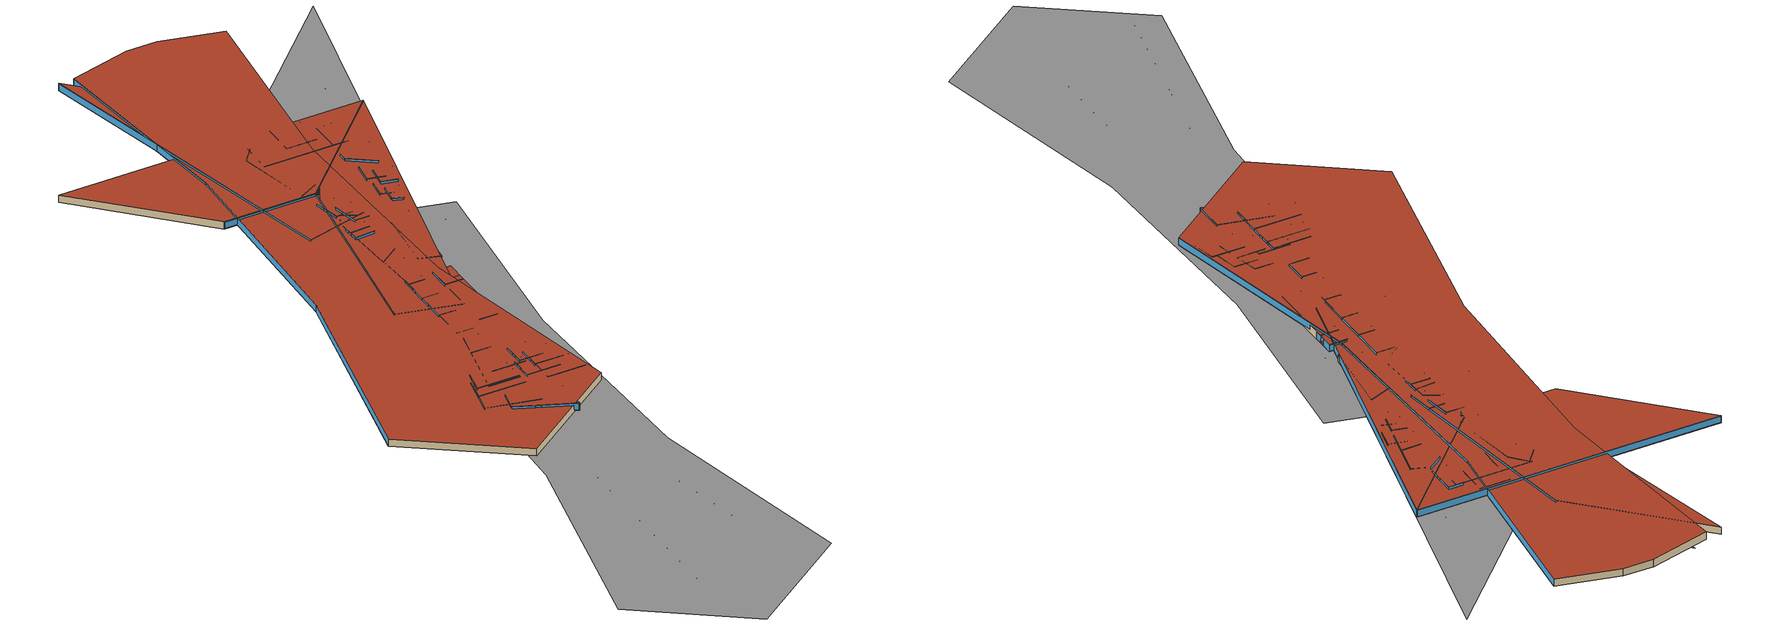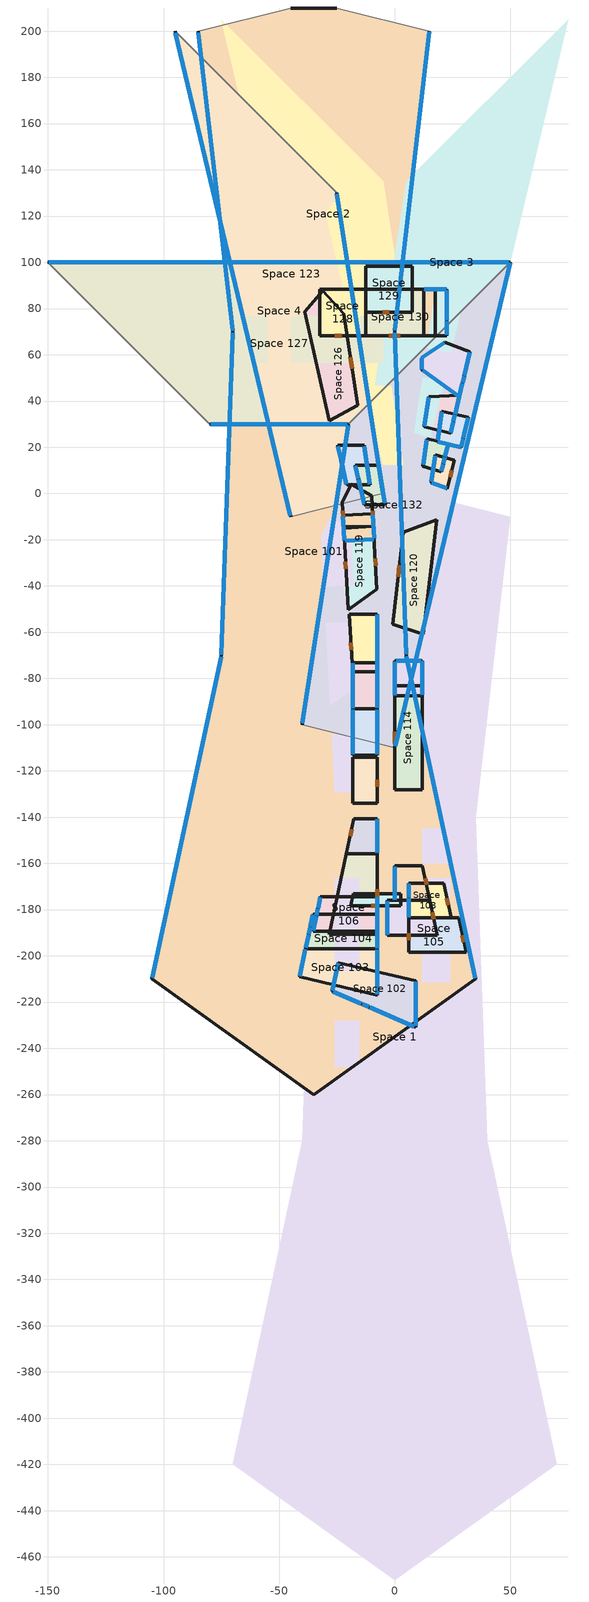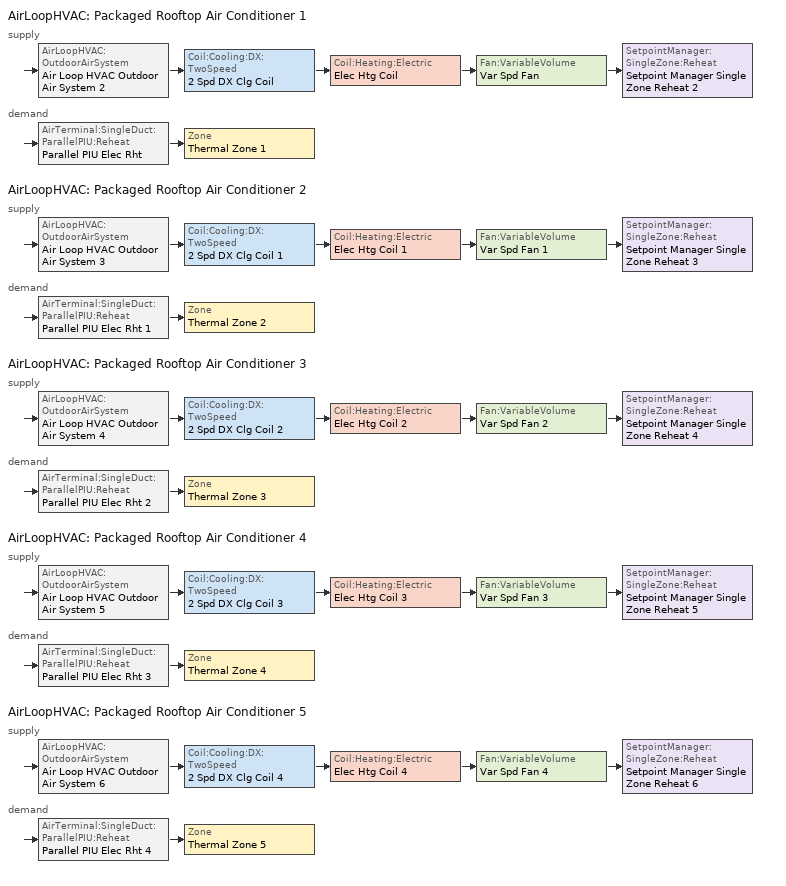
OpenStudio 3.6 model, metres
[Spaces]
Space 1
 floor ground: 10,0 50,-10 35,-140 40,-280 70,-420 0,-470 -70,-420 -40,-280 -35,-140 -50,-10 -10,0 z0; -18.38,-28.55 -17.78,-39.67 -30.67,-40.36 -31.27,-29.24 z0; -29.85,-55.62 -16.91,-55.9 -15.46,-82.86 -27.91,-91.75 z0; -27.91,-10.34 -19.09,-15.28 -18.38,-28.55 -31.27,-29.24 -31.87,-18.12 z0; 36.34,-22.6 30.6,-72.27 17.28,-67.91 21.86,-28.18 z0; -15.29,-104.41 -15.29,-129.32 -25.89,-129.32 -27.23,-104.41 z0; -15.29,-166.36 -15.29,-186.36 -25.89,-186.36 -25.89,-166.36 z0; -15.29,-186.36 -15.29,-206.36 -25.89,-206.36 -25.89,-186.36 z0; -15.29,-228.19 -15.29,-248.19 -25.89,-248.19 -25.89,-228.19 z0; 24.01,-166.41 24.01,-211.41 12.01,-211.41 12.01,-166.41 z0; 24.01,-144.88 24.01,-159.88 12.01,-159.88 12.01,-144.88 z0; -15.29,-346.48 -15.29,-351.48 -37.07,-351.48 -36,-346.48 z0; -15.29,-296.48 -15.29,-311.48 -28.5,-311.48 -25.29,-296.48 z0; -15.29,-311.48 -15.29,-346.48 -36,-346.48 -28.5,-311.48 z0; -48.78,-406.1 -15.29,-413.92 -15.29,-433.92 -51.39,-418.29 z0; -15.29,-363.92 -15.29,-378.92 -42.95,-378.92 -39.74,-363.92 z0; -15.29,-378.92 -15.29,-393.92 -46.17,-393.92 -42.95,-378.92 z0; -15.29,-393.92 -15.29,-413.92 -48.78,-406.1 -46.17,-393.92 z0; 33.65,-367.09 36.87,-382.09 12.01,-382.09 12.01,-367.09 z0; 24.01,-322.09 27.22,-337.09 12.01,-337.09 12.01,-322.09 z0; 30.44,-352.09 33.65,-367.09 12.01,-367.09 12.01,-352.09 z0; 27.22,-337.09 30.44,-352.09 12.01,-352.09 12.01,-337.09 z0
Space 2
 floor ground: -75,205 -5,135 15,5 -25,-5 z0; -21.98,130.81 -12.94,120.82 -6.85,81.28 -19.21,74.7 -29.75,121.66 z0; -1.51,46.53 1.12,29.45 -9.05,29.45 -12.89,46.53 z0; 1.12,29.45 3.75,12.38 -5.22,12.38 -9.05,29.45 z0
Space 3
 floor ground: 75,205 25,-5 -15,5 5,135 z0; 29.15,131.65 40.13,127.62 35.5,108.17 19.27,119.85 19.27,124.85 z0; 31.12,89.8 27.24,73.5 15.86,76.21 17.82,89.3 z0; 15.86,76.21 27.24,73.5 24.18,60.62 13.89,63.11 z0; 12.08,50.32 21.2,48.11 18.3,35.95 10.29,38.3 z0; 10.29,38.3 18.3,35.95 15.41,23.79 8.49,26.28 z0
Space 4
 floor ground: 50,100 -20,30 -80,30 -150,100 z0; -15,76.63 -15,56.63 -45,56.63 -45,76.63 z0; -5,76.63 -5,56.63 -15,56.63 -15,76.63 z0; -75,76.63 -75,56.63 -95,56.63 -95,76.63 z0; -55,76.63 -55,56.63 -75,56.63 -75,76.63 z0
Space 101
 floor ground: -25,210 15,200 0,70 5,-70 35,-210 -35,-260 -105,-210 -75,-70 -70,70 -85,200 -45,210 z0
 wall outside: -85,200 -70,70 -75,-70 -105,-210 -35,-260 35,-210 5,-70 0,70 15,200 / -25,210 -45,210 z0:5
 wall to Space 123 (Air Wall): -45,210 -85,200 z0:5
 wall to Space 132 (Air Wall): 15,200 -25,210 z0:5
 window: 34.95,-209.77 5.08,-70.38 / 4.99,-69.62 0.01,69.59 / 0.07,70.58 14.96,199.62 / -84.92,199.35 -70.04,70.34 / -70.01,69.59 -74.99,-69.66 / -75.12,-70.58 -104.9,-209.52 z0.3:4.7
 roof outside: -35,-260 35,-210 5,-70 0,70 15,200 -25,210 -45,210 -85,200 -70,70 -75,-70 -105,-210 z5
Space 102
 floor ground: -24.39,-203.05 9.1,-210.87 9.1,-230.87 -27,-215.24 z0
 wall outside: 9.1,-210.87 -24.39,-203.05 -27,-215.24 9.1,-230.87 9.1,-210.87 z0:5
 window: 9.1,-230.33 9.1,-211.25 z0.41:4.63; -26.52,-215.44 -14.5,-220.65 / -10.76,-222.26 8.53,-230.62 z0.3:4.7; -13.88,-220.92 -11.18,-222.08 z2.5:4.7; -24.42,-203.21 -26.98,-215.12 z0.19:4.72
 door: -13.93,-220.89 -11.18,-222.08 z0:2
 roof outside: 9.1,-230.87 9.1,-210.87 -24.39,-203.05 -27,-215.24 z5
Space 103
 floor ground: -7.64,-196.96 -7.64,-216.96 -41.13,-209.14 -38.52,-196.96 z0
 wall outside: -7.64,-216.96 -7.64,-196.96 -38.52,-196.96 -41.13,-209.14 -7.64,-216.96 z0:5
 window: -38.58,-197.24 -41.09,-208.94 z0.25:4.81; -7.64,-216.59 -7.64,-209.13 z0.3:4.62; -7.64,-208.84 -7.64,-205.89 z2.31:4.53; -7.64,-205.54 -7.64,-197.33 z0.28:4.46
 door: -7.64,-208.84 -7.64,-205.84 z0:2
 roof outside: -7.64,-216.96 -7.64,-196.96 -38.52,-196.96 -41.13,-209.14 z5
Space 104
 floor ground: -7.64,-181.96 -7.64,-196.96 -38.52,-196.96 -35.31,-181.96 z0
 wall outside: -38.52,-196.96 -7.64,-196.96 -7.64,-181.96 -35.31,-181.96 -38.52,-196.96 z0:5
 window: -7.64,-196.67 -7.64,-190.98 / -7.64,-187.37 -7.64,-182.24 / -35.36,-182.22 -36.47,-187.39 / -37.21,-190.85 -38.44,-196.59 z0.3:4.7; -7.64,-190.62 -7.64,-187.69 z2.17:4.7; -36.52,-187.62 -37.16,-190.58 z2.24:4.7
 door: -7.64,-190.66 -7.64,-187.66 / -36.53,-187.66 -37.16,-190.6 z0:2
 roof outside: -7.64,-196.96 -7.64,-181.96 -35.31,-181.96 -38.52,-196.96 z5
Space 105
 floor ground: 27.65,-183.54 30.86,-198.54 6,-198.54 6,-183.54 z0
 wall outside: 27.65,-183.54 6,-183.54 6,-198.54 30.86,-198.54 27.65,-183.54 z0:5
 door: 29.9,-194.05 29.27,-191.12 / 6,-190.16 6,-193.16 z0:2
 roof outside: 30.86,-198.54 27.65,-183.54 6,-183.54 6,-198.54 z5
Space 106
 floor ground: -7.64,-174.46 -7.64,-189.46 -35.31,-189.46 -32.09,-174.46 z0
 wall outside: -35.31,-189.46 -7.64,-189.46 -7.64,-174.46 -32.09,-174.46 -35.31,-189.46 z0:5
 window: -7.64,-189.12 -7.64,-184.02 / -7.64,-180.48 -7.64,-174.72 / -32.15,-174.71 -33.17,-179.46 / -33.88,-182.79 -35.26,-189.23 z0.3:4.7; -7.64,-183.75 -7.64,-180.73 z2.22:4.7; -33.21,-179.68 -33.85,-182.65 z2.15:4.7
 door: -7.64,-183.75 -7.64,-180.75 / -33.22,-179.7 -33.85,-182.63 z0:2
 roof outside: -7.64,-189.46 -7.64,-174.46 -32.09,-174.46 -35.31,-189.46 z5
Space 107
 floor ground: 15.22,-176.04 18.43,-191.04 -3.21,-191.04 -3.21,-176.04 z0
 wall outside: 18.43,-191.04 15.22,-176.04 -3.21,-176.04 -3.21,-191.04 18.43,-191.04 z0:5
 window: -3.21,-176.34 -3.21,-182.35 / -3.21,-185.86 -3.21,-190.8 z0.3:4.7; -3.21,-182.49 -3.21,-185.71 z2.15:4.7
 door: -3.21,-182.71 -3.21,-185.71 / 16.96,-184.19 16.34,-181.25 z0:2
 roof outside: 18.43,-191.04 15.22,-176.04 -3.21,-176.04 -3.21,-191.04 z5
Space 108
 floor ground: 21.22,-168.54 24.43,-183.54 6,-183.54 6,-168.54 z0
 wall outside: 21.22,-168.54 6,-168.54 6,-183.54 24.43,-183.54 21.22,-168.54 z0:5
 window: 6,-168.93 6,-174.68 / 6,-178.33 6,-183.22 z0.3:4.7; 6,-175.17 6,-178.14 z2.24:4.7
 door: 23.25,-178.03 22.62,-175.1 / 6,-175.1 6,-178.1 z0:2
 roof outside: 24.43,-183.54 21.22,-168.54 6,-168.54 6,-183.54 z5
Space 109
 floor ground: 2.71,-173.24 2.71,-178.24 -19.07,-178.24 -18,-173.24 z0
 wall outside: 2.71,-173.24 -18,-173.24 -19.07,-178.24 2.71,-178.24 2.71,-173.24 z0:5
 door: -10.25,-178.24 -7.25,-178.24 z0:2
 roof outside: 2.71,-178.24 2.71,-173.24 -18,-173.24 -19.07,-178.24 z5
Space 110
 floor ground: -7.64,-155.74 -7.64,-190.74 -28.36,-190.74 -20.86,-155.74 z0
 wall outside: -7.64,-190.74 -7.64,-155.74 -20.86,-155.74 -28.36,-190.74 -7.64,-190.74 z0:5
 door: -7.64,-176.15 -7.64,-171.15 z0:2
 roof outside: -7.64,-190.74 -7.64,-155.74 -20.86,-155.74 -28.36,-190.74 z5
Space 111
 floor ground: 12.01,-161.04 15.22,-176.04 0.01,-176.04 0.01,-161.04 z0
 wall outside: 15.22,-176.04 12.01,-161.04 0.01,-161.04 0.01,-176.04 15.22,-176.04 z0:5
 window: 0.01,-161.42 0.01,-167.08 / 0.01,-170.63 0.01,-175.71 z0.3:4.7; 0.01,-167.33 0.01,-170.41 z2.37:4.7
 door: 0.01,-167.4 0.01,-170.4 / 13.78,-169.32 13.15,-166.39 z0:2
 roof outside: 15.22,-176.04 12.01,-161.04 0.01,-161.04 0.01,-176.04 z5
Space 112
 floor ground: -7.64,-140.74 -7.64,-155.74 -20.86,-155.74 -17.64,-140.74 z0
 wall outside: -20.86,-155.74 -7.64,-155.74 -7.64,-140.74 -17.64,-140.74 -20.86,-155.74 z0:5
 window: -7.64,-155.42 -7.64,-140.92 z0.26:4.73
 door: -18.61,-145.24 -19.24,-148.17 z0:2
 roof outside: -7.64,-155.74 -7.64,-140.74 -17.64,-140.74 -20.86,-155.74 z5
Space 113
 floor ground: -7.64,-114.1 -7.64,-134.1 -18.25,-134.1 -18.25,-114.1 z0
 wall outside: -7.64,-134.1 -7.64,-114.1 -18.25,-114.1 -18.25,-134.1 -7.64,-134.1 z0:5
 door: -7.64,-126.82 -7.64,-123.82 z0:2
 roof outside: -7.64,-134.1 -7.64,-114.1 -18.25,-114.1 -18.25,-134.1 z5
Space 114
 floor ground: 12.01,-83.2 12.01,-128.2 0.01,-128.2 0.01,-83.2 z0
 wall outside: 12.01,-128.2 12.01,-83.2 0.01,-83.2 0.01,-128.2 12.01,-128.2 z0:5
 door: 0.01,-103.05 0.01,-108.05 z0:2
 roof outside: 12.01,-128.2 12.01,-83.2 0.01,-83.2 0.01,-128.2 z5
Space 115
 floor ground: -7.64,-93.18 -7.64,-113.18 -18.25,-113.18 -18.25,-93.18 z0
 wall outside: -7.64,-113.18 -7.64,-93.18 -18.25,-93.18 -18.25,-113.18 -7.64,-113.18 z0:5
 window: -7.64,-112.79 -7.64,-93.58 z0.43:4.51; -18.25,-93.52 -18.25,-100.41 / -18.25,-103.92 -18.25,-112.86 z0.3:4.7; -18.25,-100.73 -18.25,-103.72 z2.11:4.7
 door: -18.25,-100.74 -18.25,-103.74 z0:2
 roof outside: -7.64,-113.18 -7.64,-93.18 -18.25,-93.18 -18.25,-113.18 z5
Space 116
 floor ground: -7.64,-73.18 -7.64,-93.18 -18.25,-93.18 -18.25,-73.18 z0
 wall outside: -18.25,-93.18 -7.64,-93.18 -7.64,-73.18 -18.25,-73.18 -18.25,-93.18 z0:5
 window: -7.64,-92.76 -7.64,-73.45 z0.38:4.65; -18.25,-73.4 -18.25,-81.57 / -18.25,-85.16 -18.25,-92.88 z0.3:4.7; -18.25,-81.77 -18.25,-84.91 z2.19:4.7
 door: -18.25,-81.9 -18.25,-84.9 z0:2
 roof outside: -7.64,-93.18 -7.64,-73.18 -18.25,-73.18 -18.25,-93.18 z5
Space 117
 floor ground: 12.01,-72.44 12.01,-87.44 0.01,-87.44 0.01,-72.44 z0
 wall outside: 0.01,-87.44 12.01,-87.44 12.01,-72.44 0.01,-72.44 0.01,-87.44 z0:5
 window: 0.01,-72.82 0.01,-87.29 z0.19:4.72; 11.58,-72.44 0.58,-72.44 z0.21:4.31; 12.01,-87.07 12.01,-82.53 z0.26:4.8; 12.01,-82.39 12.01,-79.38 z2.24:4.82; 12.01,-79.21 12.01,-72.5 z0.1:4.8
 door: 12.01,-82.38 12.01,-79.38 z0:2
 roof outside: 12.01,-87.44 12.01,-72.44 0.01,-72.44 0.01,-87.44 z5
Space 118
 floor ground: -7.64,-52.21 -7.64,-77.11 -18.25,-77.11 -19.59,-52.21 z0
 wall outside: -7.64,-77.11 -7.64,-52.21 -19.59,-52.21 -18.25,-77.11 -7.64,-77.11 z0:5
 window: -7.64,-76.82 -7.64,-52.46 z0.24:4.8
 door: -18.92,-64.66 -18.76,-67.65 z0:2
 roof outside: -7.64,-77.11 -7.64,-52.21 -19.59,-52.21 -18.25,-77.11 z5
Space 119
 floor ground: -22.12,-14.19 -9.18,-14.47 -7.73,-41.43 -20.18,-50.32 z0
 wall outside: -20.18,-50.32 -7.73,-41.43 -9.18,-14.47 -22.12,-14.19 -20.18,-50.32 z0:5
 door: -8.27,-31.33 -8.43,-28.33 / -21.3,-29.47 -21.14,-32.47 z0:2
 roof outside: -20.18,-50.32 -7.73,-41.43 -9.18,-14.47 -22.12,-14.19 z5
Space 120
 floor ground: 18.17,-11.3 12.44,-60.97 -0.89,-56.61 3.7,-16.88 z0
 wall outside: 12.44,-60.97 18.17,-11.3 3.7,-16.88 -0.89,-56.61 12.44,-60.97 z0:5
 door: 2.05,-31.1 1.48,-36.07 z0:2
 roof outside: 12.44,-60.97 18.17,-11.3 3.7,-16.88 -0.89,-56.61 z5
Space 121
 floor ground: -9.49,-8.71 -8.89,-19.84 -21.78,-20.53 -22.38,-9.4 z0
 wall outside: -21.78,-20.53 -8.89,-19.84 -9.49,-8.71 -22.38,-9.4 -21.78,-20.53 z0:5
 window: -21.39,-20.51 -9.01,-19.84 z0.15:4.74; -22.36,-9.76 -22.21,-12.65 / -22.02,-16.15 -21.8,-20.13 z0.3:4.7; -22.19,-12.93 -22.03,-15.88 z2.22:4.7; -8.92,-19.33 -9.47,-9.11 z0.27:4.7
 door: -22.19,-12.89 -22.03,-15.89 z0:2
 roof outside: -21.78,-20.53 -8.89,-19.84 -9.49,-8.71 -22.38,-9.4 z5
Space 122
 floor ground: -18.72,3.94 -9.9,-1.01 -9.19,-14.27 -22.08,-14.97 -22.68,-3.84 z0
 wall outside: -22.08,-14.97 -9.19,-14.27 -9.9,-1.01 -18.72,3.94 -22.68,-3.84 -22.08,-14.97 z0:5
 door: -9.4,-10.41 -9.56,-7.42 / -22.49,-7.42 -22.33,-10.41 z0:2
 roof outside: -22.08,-14.97 -9.19,-14.27 -9.9,-1.01 -18.72,3.94 -22.68,-3.84 z5
Space 123
 floor ground: -95,200 -25,130 -5,0 -45,-10 z0
 wall outside: -95,200 -45,-10 / -5,0 -25,130 z0:5
 wall to Space 127 (Air Wall): -25,130 -95,200 z0:5
 window: -94.82,199.23 -45.09,-9.64 / -5.07,0.43 -24.96,129.72 z0.3:4.7
 roof outside: -45,-10 -5,0 -25,130 -95,200 z5
Space 124
 floor ground: -6.85,12.23 -4.23,-4.85 -13.19,-4.85 -17.03,12.23 z0
 wall outside: -6.85,12.23 -17.03,12.23 -13.19,-4.85 -4.23,-4.85 -6.85,12.23 z0:5
 window: -4.31,-4.31 -6.8,11.91 z0.28:4.76; -16.96,11.91 -15.71,6.37 / -14.97,3.06 -13.25,-4.58 z0.3:4.7; -15.65,6.09 -15.01,3.24 z2.14:4.7
 door: -15.66,6.12 -15,3.2 z0:2
 roof outside: -4.23,-4.85 -6.85,12.23 -17.03,12.23 -13.19,-4.85 z5
Space 125
 floor ground: -13.25,20.76 -10.63,3.69 -20.8,3.69 -24.64,20.76 z0
 wall outside: -10.63,3.69 -13.25,20.76 -24.64,20.76 -20.8,3.69 -10.63,3.69 z0:5
 window: -10.68,4.06 -13.2,20.42 z0.3:4.69; -24.57,20.46 -23.22,14.47 / -22.46,11.06 -20.87,3.98 z0.3:4.7; -23.16,14.21 -22.52,11.33 z2.22:4.7
 door: -23.17,14.23 -22.51,11.3 z0:2
 roof outside: -10.63,3.69 -13.25,20.76 -24.64,20.76 -20.8,3.69 z5
Space 126
 floor ground: -31.05,87.67 -22.01,77.68 -15.93,38.14 -28.28,31.56 -38.83,78.52 z0
 wall outside: -28.28,31.56 -15.93,38.14 -22.01,77.68 -31.05,87.67 -38.83,78.52 -28.28,31.56 z0:5
 door: -18.37,53.99 -19.13,58.94 z0:2
 roof outside: -28.28,31.56 -15.93,38.14 -22.01,77.68 -31.05,87.67 -38.83,78.52 z5
Space 127
 floor ground: 50,100 -20,30 -80,30 -150,100 z0
 wall outside: -80,30 -20,30 / 50,100 -150,100 z0:5
 wall to Space 132 (Air Wall): -20,30 50,100 z0:5
 window: 49.36,100 -149.65,100 / -79.5,30 -20.46,30 z0.3:4.7
 roof outside: -20,30 50,100 -150,100 -80,30 z5
Space 128
 floor ground: -12.5,88.32 -12.5,68.32 -32.5,68.32 -32.5,88.32 z0
 wall outside: -12.5,68.32 -12.5,88.32 -32.5,88.32 -32.5,68.32 -12.5,68.32 z0:5
 door: -25.92,68.32 -22.92,68.32 z0:2
 roof outside: -12.5,68.32 -12.5,88.32 -32.5,88.32 -32.5,68.32 z5
Space 129
 floor ground: 7.5,98.32 7.5,78.32 -12.5,78.32 -12.5,98.32 z0
 wall outside: -12.5,98.32 -12.5,78.32 7.5,78.32 7.5,98.32 -12.5,98.32 z0:5
 door: -5.25,78.32 -2.25,78.32 z0:2
 roof outside: 7.5,78.32 7.5,98.32 -12.5,98.32 -12.5,78.32 z5
Space 130
 floor ground: 17.5,88.32 17.5,68.32 -12.5,68.32 -12.5,88.32 z0
 wall outside: 17.5,68.32 17.5,88.32 -12.5,88.32 -12.5,68.32 17.5,68.32 z0:5
 door: -2.67,68.32 2.33,68.32 z0:2
 roof outside: 17.5,68.32 17.5,88.32 -12.5,88.32 -12.5,68.32 z5
Space 131
 floor ground: 22.5,88.32 22.5,68.32 12.5,68.32 12.5,88.32 z0
 wall outside: 22.5,68.32 22.5,88.32 12.5,88.32 12.5,68.32 22.5,68.32 z0:5
 window: 22.5,68.67 22.5,74.55 / 22.5,78.21 22.5,87.82 z0.3:4.7; 22.5,74.91 22.5,77.89 z2.26:4.7; 22.35,88.32 12.76,88.32 z0.25:4.78
 door: 22.5,74.96 22.5,77.96 z0:2
 roof outside: 22.5,68.32 22.5,88.32 12.5,88.32 12.5,68.32 z5
Space 132
 floor ground: 50,100 0,-110 -40,-100 -20,30 z0
 wall outside: 0,-110 50,100 / -20,30 -40,-100 z0:5
 window: 0.17,-109.3 49.94,99.76 / -20.08,29.47 -39.92,-99.47 z0.3:4.7
 roof outside: 0,-110 50,100 -20,30 -40,-100 z5
Space 133
 floor ground: 17.64,16.65 25.66,14.3 22.76,2.14 15.85,4.63 z0
 wall outside: 25.66,14.3 17.64,16.65 15.85,4.63 22.76,2.14 25.66,14.3 z0:5
 window: 17.59,16.28 15.9,4.96 z0.13:4.69; 16.03,4.56 22.56,2.21 z0.14:4.73
 door: 23.94,7.08 24.64,10 z0:2
 roof outside: 22.76,2.14 25.66,14.3 17.64,16.65 15.85,4.63 z5
Space 134
 floor ground: 13.98,23.77 23.1,21.55 20.2,9.39 12.19,11.74 z0
 wall outside: 20.2,9.39 23.1,21.55 13.98,23.77 12.19,11.74 20.2,9.39 z0:5
 window: 13.89,23.15 12.28,12.38 z0.43:4.68; 20.24,9.55 20.97,12.62 / 21.76,15.92 23.06,21.39 z0.3:4.7; 21,12.76 21.71,15.73 z2.09:4.7
 door: 21.02,12.81 21.71,15.73 z0:2
 roof outside: 20.2,9.39 23.1,21.55 13.98,23.77 12.19,11.74 z5
Space 135
 floor ground: 20.43,35.6 31.81,32.89 28.75,20.01 18.47,22.51 z0
 wall outside: 31.81,32.89 20.43,35.6 18.47,22.51 28.75,20.01 31.81,32.89 z0:5
 window: 20.39,35.32 18.53,22.95 z0.29:4.73; 18.64,22.47 28.6,20.05 z0.2:4.79; 28.78,20.17 29.64,23.75 / 30.41,27 31.76,32.68 z0.29:4.7; 29.67,23.88 30.38,26.87 z2.16:4.7
 door: 29.69,23.95 30.38,26.87 z0:2
 roof outside: 28.75,20.01 31.81,32.89 20.43,35.6 18.47,22.51 z5
Space 136
 floor ground: 28.06,42.4 24.18,26.1 12.79,28.81 14.76,41.9 z0
 wall outside: 24.18,26.1 28.06,42.4 14.76,41.9 12.79,28.81 24.18,26.1 z0:5
 window: 14.72,41.64 12.84,29.09 z0.16:4.77; 24.23,26.32 25.34,30.96 / 26.15,34.36 27.97,42.01 z0.28:4.68; 25.4,31.2 26.08,34.06 z2.28:4.68
 door: 25.39,31.17 26.08,34.08 z0:2
 roof outside: 24.18,26.1 28.06,42.4 14.76,41.9 12.79,28.81 z5
Space 137
 floor ground: 21.59,65.34 32.56,61.31 27.93,41.86 11.7,53.54 11.7,58.54 z0
 wall outside: 27.93,41.86 32.56,61.31 21.59,65.34 11.7,58.54 11.7,53.54 27.93,41.86 z0:5
 window: 12.08,53.27 27.71,42.02 z0.4:4.78; 28,42.16 29.31,47.64 z0.24:4.61; 29.35,47.83 30.05,50.74 z2.13:4.58; 30.11,50.98 32.52,61.14 z0.22:4.58; 11.7,58.47 11.7,53.74 z0.42:4.75; 21.49,65.27 11.81,58.62 z0.43:4.88
 door: 29.36,47.84 30.05,50.75 z0:2
 roof outside: 27.93,41.86 32.56,61.31 21.59,65.34 11.7,58.54 11.7,53.54 z5
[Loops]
AirLoopHVAC 'Packaged Rooftop Air Conditioner 1'
 supply: AirLoopHVAC:OutdoorAirSystem 'Air Loop HVAC Outdoor Air System 2' > Coil:Cooling:DX:TwoSpeed '2 Spd DX Clg Coil' > Coil:Heating:Electric 'Elec Htg Coil' > Fan:VariableVolume 'Var Spd Fan' > SetpointManager:SingleZone:Reheat 'Setpoint Manager Single Zone Reheat 2'
 demand: AirTerminal:SingleDuct:ParallelPIU:Reheat 'Parallel PIU Elec Rht' > Zone 'Thermal Zone 1'
AirLoopHVAC 'Packaged Rooftop Air Conditioner 2'
 supply: AirLoopHVAC:OutdoorAirSystem 'Air Loop HVAC Outdoor Air System 3' > Coil:Cooling:DX:TwoSpeed '2 Spd DX Clg Coil 1' > Coil:Heating:Electric 'Elec Htg Coil 1' > Fan:VariableVolume 'Var Spd Fan 1' > SetpointManager:SingleZone:Reheat 'Setpoint Manager Single Zone Reheat 3'
 demand: AirTerminal:SingleDuct:ParallelPIU:Reheat 'Parallel PIU Elec Rht 1' > Zone 'Thermal Zone 2'
AirLoopHVAC 'Packaged Rooftop Air Conditioner 3'
 supply: AirLoopHVAC:OutdoorAirSystem 'Air Loop HVAC Outdoor Air System 4' > Coil:Cooling:DX:TwoSpeed '2 Spd DX Clg Coil 2' > Coil:Heating:Electric 'Elec Htg Coil 2' > Fan:VariableVolume 'Var Spd Fan 2' > SetpointManager:SingleZone:Reheat 'Setpoint Manager Single Zone Reheat 4'
 demand: AirTerminal:SingleDuct:ParallelPIU:Reheat 'Parallel PIU Elec Rht 2' > Zone 'Thermal Zone 3'
AirLoopHVAC 'Packaged Rooftop Air Conditioner 4'
 supply: AirLoopHVAC:OutdoorAirSystem 'Air Loop HVAC Outdoor Air System 5' > Coil:Cooling:DX:TwoSpeed '2 Spd DX Clg Coil 3' > Coil:Heating:Electric 'Elec Htg Coil 3' > Fan:VariableVolume 'Var Spd Fan 3' > SetpointManager:SingleZone:Reheat 'Setpoint Manager Single Zone Reheat 5'
 demand: AirTerminal:SingleDuct:ParallelPIU:Reheat 'Parallel PIU Elec Rht 3' > Zone 'Thermal Zone 4'
AirLoopHVAC 'Packaged Rooftop Air Conditioner 5'
 supply: AirLoopHVAC:OutdoorAirSystem 'Air Loop HVAC Outdoor Air System 6' > Coil:Cooling:DX:TwoSpeed '2 Spd DX Clg Coil 4' > Coil:Heating:Electric 'Elec Htg Coil 4' > Fan:VariableVolume 'Var Spd Fan 4' > SetpointManager:SingleZone:Reheat 'Setpoint Manager Single Zone Reheat 6'
 demand: AirTerminal:SingleDuct:ParallelPIU:Reheat 'Parallel PIU Elec Rht 4' > Zone 'Thermal Zone 5'
[Building]
Building 1: Space Type=189.1-2009 - Office - OpenOffice - CZ4-8; Default Construction Set=189.1-2009 - CZ5 - Office
[Site]
PITTSBURGH: Latitude {deg}=40.5; Longitude {deg}=-80.22; Time Zone {hr}=-5; Elevation {m}=373
[ClimateZones]
Climate Zone Institution Name 1=ASHRAE; Climate Zone Document Name 1=ANSI/ASHRAE Standard 169; Climate Zone Document Year 1=2006; Climate Zone Institution Name 2=CEC; Climate Zone Document Name 2=California Climate Zone Descriptions; Climate Zone Document Year 2=1995; Climate Zone Value 2=3
[SizingPeriod:DesignDay] Barometric Pressure {Pa}=96924; Rain Indicator=No; Snow Indicator=No; Day of Month=21; Daylight Saving Time Indicator=No; Dry-Bulb Temperature Range Modifier Type=DefaultMultipliers
Name | Maximum Dry-Bulb Temperature {C} | Daily Dry-Bulb Temperature Range {deltaC} | Wind Speed {m/s} | Wind Direction {deg} | Sky Clearness | Month | Day Type | Humidity Condition Type | Wetbulb or DewPoint at Maximum Dry-Bulb {C} | Solar Model Indicator | ASHRAE Clear Sky Optical Depth for Beam Irradiance | ASHRAE Clear Sky Optical Depth for Diffuse Irradiance | Enthalpy at Maximum Dry-Bulb {J/kg}
PITTSBURGH Ann Htg 99.6% Condns DB | -15.7 | 0 | 3.6 | 240 | 0 | 1 | WinterDesignDay | Wetbulb | -15.7 | ASHRAEClearSky
PITTSBURGH Ann Hum_n 99.6% Condns DP=>MCDB | -14.2 | 0 | 3.6 | 240 | 0 | 1 | WinterDesignDay | Dewpoint | -20.6 | ASHRAEClearSky
PITTSBURGH Ann Htg Wind 99.6% Condns WS=>MCDB | -5.5 | 0 | 12.2 | 240 | 0 | 1 | WinterDesignDay | Wetbulb | -5.5 | ASHRAEClearSky
PITTSBURGH Ann Clg .4% Condns DB=>MWB | 31.9 | 10.3 | 4.5 | 220 |  | 7 | SummerDesignDay | Wetbulb | 22.5 | ASHRAETau | 0.479 | 1.937
PITTSBURGH Ann Clg .4% Condns WB=>MDB | 29.3 | 10.3 | 4.5 | 220 |  | 7 | SummerDesignDay | Wetbulb | 24 | ASHRAETau | 0.479 | 1.937
PITTSBURGH Ann Clg .4% Condns DP=>MDB | 26.6 | 10.3 | 4.5 | 220 |  | 7 | SummerDesignDay | Dewpoint | 22.3 | ASHRAETau | 0.479 | 1.937
PITTSBURGH Ann Clg .4% Condns Enth=>MDB | 29.5 | 10.3 | 4.5 | 220 |  | 7 | SummerDesignDay | Enthalpy | 23 | ASHRAETau | 0.479 | 1.937 | 73600
[DefaultConstructionSet]
189.1-2009 - CZ5 - Office: Default Exterior Surface Constructions=Default Surface Constructions 13; Default Interior Surface Constructions=Default Surface Constructions 14; Default Ground Contact Surface Constructions=Default Surface Constructions 15; Default Exterior SubSurface Constructions=Default Sub Surface Constructions 9; Default Interior SubSurface Constructions=Default Sub Surface Constructions 10; Interior Partition Construction=Interior Partition
[DefaultSurfaceConstructions]
Name | Floor Construction | Wall Construction | Roof Ceiling Construction
Default Surface Constructions 13 | ExtSlabCarpet 4in ClimateZone 1-8 | ASHRAE 189.1-2009 ExtWall Mass ClimateZone 5 | ASHRAE 189.1-2009 ExtRoof IEAD ClimateZone 2-5
Default Surface Constructions 14 | Interior Floor | Interior Wall | Interior Ceiling
Default Surface Constructions 15 | ExtSlabCarpet 4in ClimateZone 1-8 | ExtSlabCarpet 4in ClimateZone 1-8 | ExtSlabCarpet 4in ClimateZone 1-8
[Construction]
ExtSlabCarpet 4in ClimateZone 1-8: MAT-CC05 4 HW CONCRETE, CP02 CARPET PAD
Interior Floor: F16 Acoustic tile, F05 Ceiling air space resistance, M11 100mm lightweight concrete
Interior Wall: G01a 19mm gypsum board, F04 Wall air space resistance, G01a 19mm gypsum board
Interior Ceiling: M11 100mm lightweight concrete, F05 Ceiling air space resistance, F16 Acoustic tile
Exterior Door: F08 Metal surface, I01 25mm insulation board
Interior Window: Clear 3mm
Interior Door; Interior Partition: G05 25mm wood
ASHRAE 189.1-2009 ExtRoof IEAD ClimateZone 2-5: Roof Membrane, Roof Insulation [21], Metal Decking
ASHRAE 189.1-2009 ExtWindow ClimateZone 4-5: Theoretical Glass [207]
ASHRAE 189.1-2009 ExtWall Mass ClimateZone 5: 1IN Stucco, 8IN Concrete HW, Wall Insulation [40], 1/2IN Gypsum
[Material] Thermal Absorptance=0.9
Name | Roughness | Thickness {m} | Conductivity {W/m-K} | Density {kg/m3} | Specific Heat {J/kg-K} | Solar Absorptance | Visible Absorptance
MAT-CC05 4 HW CONCRETE | Rough | 0.1016 | 1.311 | 2240 | 836.8 | 0.85 | 0.85
1IN Stucco | Smooth | 0.0253 | 0.6918 | 1858 | 837 | 0.92 | 0.92
8IN Concrete HW | MediumRough | 0.2033 | 1.7296 | 2243 | 837 | 0.65 | 0.65
1/2IN Gypsum | Smooth | 0.0127 | 0.16 | 784.9 | 830 | 0.4 | 0.4
Roof Membrane | VeryRough | 0.0095 | 0.16 | 1121.29 | 1460 | 0.7 | 0.7
Metal Decking | MediumSmooth | 0.0015 | 45.006 | 7680 | 418.4 | 0.6 | 0.6
F16 Acoustic tile | MediumSmooth | 0.0191 | 0.06 | 368 | 590 | 0.3 | 0.3
M11 100mm lightweight concrete | MediumRough | 0.1016 | 0.53 | 1280 | 840 | 0.5 | 0.5
G01a 19mm gypsum board | MediumSmooth | 0.019 | 0.16 | 800 | 1090 | 0.4 | 0.4
F08 Metal surface | Smooth | 0.0008 | 45.28 | 7824 | 500 | 0.7 | 0.7
I01 25mm insulation board | MediumRough | 0.0254 | 0.03 | 43 | 1210 | 0.6 | 0.6
G05 25mm wood | MediumSmooth | 0.0254 | 0.15 | 608 | 1630 | 0.5 | 0.5
Roof Insulation [21] | MediumRough | 0.2105 | 0.049 | 265 | 836.8 | 0.7 | 0.7
Wall Insulation [40] | MediumRough | 0.0794 | 0.0432 | 91 | 837 | 0.5 | 0.5
[Material:NoMass]
CP02 CARPET PAD: Roughness=Smooth; Thermal Resistance {m2-K/W}=0.1; Thermal Absorptance=0.9; Solar Absorptance=0.8; Visible Absorptance=0.8
[Material:AirGap]
Name | Thermal Resistance {m2-K/W}
F05 Ceiling air space resistance | 0.18
F04 Wall air space resistance | 0.15
[DefaultSubSurfaceConstructions]
Name | Fixed Window Construction | Operable Window Construction | Door Construction | Tubular Daylight Dome Construction | Tubular Daylight Diffuser Construction
Default Sub Surface Constructions 9 | ASHRAE 189.1-2009 ExtWindow ClimateZone 4-5 | ASHRAE 189.1-2009 ExtWindow ClimateZone 4-5 | Exterior Door | Interior Window | Interior Window
Default Sub Surface Constructions 10 | Interior Window | Interior Window | Interior Door
[WindowMaterial:Glazing] Optical Data Type=SpectralAverage; Thickness {m}=0.003; Back Side Solar Reflectance at Normal Incidence=0; Back Side Visible Reflectance at Normal Incidence=0; Infrared Transmittance at Normal Incidence=0; Dirt Correction Factor for Solar and Visible Transmittance=1; Solar Diffusing=No
Name | Solar Transmittance at Normal Incidence | Front Side Solar Reflectance at Normal Incidence | Visible Transmittance at Normal Incidence | Front Side Visible Reflectance at Normal Incidence | Front Side Infrared Hemispherical Emissivity | Back Side Infrared Hemispherical Emissivity | Conductivity {W/m-K}
Clear 3mm | 0.837 | 0.075 | 0.898 | 0.081 | 0.84 | 0.84 | 0.9
Theoretical Glass [207] | 0.3311 | 0.6189 | 0.44 | 0.51 | 0.9 | 0.9 | 0.0133
[Construction:AirBoundary]
Air Wall: 0
[WindowMaterial:Blind]
Window Material Blind 1: Slat Width {m}=0.025; Slat Separation {m}=0.01875; Front Side Slat Beam Solar Reflectance=0.5; Back Side Slat Beam Solar Reflectance=0.5; Front Side Slat Diffuse Solar Reflectance=0.5; Back Side Slat Diffuse Solar Reflectance=0.5; Slat Beam Visible Transmittance=0
[SpaceType]
189.1-2009 - Office - OpenOffice - CZ4-8: Default Schedule Set=189.1-2009 - Office - OpenOffice - CZ4-8 Schedule Set; Design Specification Outdoor Air Object=189.1-2009 - Office - OpenOffice - CZ4-8 Ventilation; Standards Building Type=Office; Standards Space Type=OpenOffice
[DefaultScheduleSet]
189.1-2009 - Office - OpenOffice - CZ4-8 Schedule Set: Number of People Schedule=Office Work Occ; People Activity Level Schedule=Office Activity; Lighting Schedule=Office Bldg Light; Electric Equipment Schedule=Office Bldg Equip; Infiltration Schedule=Office Infil Quarter On
[Lights:Definition]
189.1-2009 - Office - OpenOffice - CZ4-8 Lights Definition: Design Level Calculation Method=Watts/Area; Watts per Space Floor Area {W/m2}=10.6563
[Lights]
189.1-2009 - Office - OpenOffice - CZ4-8 Lights: Lights Definition=189.1-2009 - Office - OpenOffice - CZ4-8 Lights Definition; Space or SpaceType=189.1-2009 - Office - OpenOffice - CZ4-8
[DesignSpecification:OutdoorAir]
189.1-2009 - Office - OpenOffice - CZ4-8 Ventilation: Outdoor Air Method=Sum; Outdoor Air Flow per Person {m3/s-person}=0.00943895
[People:Definition]
189.1-2009 - Office - OpenOffice - CZ4-8 People Definition: Number of People Calculation Method=People/Area; People per Space Floor Area {person/m2}=0.0565105; Fraction Radiant=0.3
[People]
189.1-2009 - Office - OpenOffice - CZ4-8 People: People Definition=189.1-2009 - Office - OpenOffice - CZ4-8 People Definition; Space or SpaceType=189.1-2009 - Office - OpenOffice - CZ4-8
[SpaceInfiltration:DesignFlowRate]
189.1-2009 - Office - OpenOffice - CZ4-8 Infiltration: Space or SpaceType=189.1-2009 - Office - OpenOffice - CZ4-8; Design Flow Rate Calculation Method=Flow/ExteriorArea; Flow per Exterior Surface Area {m3/s-m2}=0.000226568
[ElectricEquipment:Definition]
189.1-2009 - Office - OpenOffice - CZ4-8 Electric Equipment Definition: Design Level Calculation Method=Watts/Area; Watts per Space Floor Area {W/m2}=7.64238
[ElectricEquipment]
189.1-2009 - Office - OpenOffice - CZ4-8 Electric Equipment: Electric Equipment Definition=189.1-2009 - Office - OpenOffice - CZ4-8 Electric Equipment Definition; Space or SpaceType=189.1-2009 - Office - OpenOffice - CZ4-8
[ThermostatSetpoint:DualSetpoint] Heating Setpoint Temperature Schedule=HAVC-heat; Cooling Setpoint Temperature Schedule=HAVC-COOL
Thermostat Setpoint Dual Setpoint 1; Thermostat Setpoint Dual Setpoint 2; Thermostat Setpoint Dual Setpoint 3; Thermostat Setpoint Dual Setpoint 4; Thermostat Setpoint Dual Setpoint 5
[ShadingControl]
Shading Control 1: Shading Type=InteriorBlind; Shading Device Material=Window Material Blind 1; Multiple Surface Control Type=Sequential
[Space]
Name | Building Story | Thermal Zone
Space 1; Space 2; Space 3; Space 4
Space 101; Space 106; Space 109; Space 122 | Building Story 1 | Thermal Zone 1
Space 102; Space 112; Space 115; Space 116; Space 117; Space 121 | Building Story 1 | Thermal Zone 4
Space 103; Space 104; Space 107; Space 108; Space 111; Space 118 | Building Story 1 | Thermal Zone 3
Space 105; Space 113; Space 119 | Building Story 1 | Thermal Zone 2
Space 110; Space 114; Space 120 | Building Story 1 | Thermal Zone 5
Space 123 | Building Story 2 | Thermal Zone 1
Space 124; Space 125 | Building Story 2 | Thermal Zone 3
Space 126 | Building Story 2 | Thermal Zone 5
Space 127 | Building Story 3 | Thermal Zone 1
Space 128; Space 129 | Building Story 3 | Thermal Zone 2
Space 130 | Building Story 3 | Thermal Zone 5
Space 131 | Building Story 3 | Thermal Zone 4
Space 132 | Building Story 4 | Thermal Zone 1
Space 133; Space 134; Space 137 | Building Story 4 | Thermal Zone 3
Space 135; Space 136 | Building Story 4 | Thermal Zone 4
[BuildingStory] Nominal Z Coordinate {m}=0; Nominal Floor to Floor Height {m}=3.048; Nominal Floor to Ceiling Height {m}=3.048
Building Story 1; Building Story 2; Building Story 3; Building Story 4
[ThermalZone] Use Ideal Air Loads=No
Name | Thermostat
Thermal Zone 1 | Thermostat Setpoint Dual Setpoint 1
Thermal Zone 2 | Thermostat Setpoint Dual Setpoint 2
Thermal Zone 3 | Thermostat Setpoint Dual Setpoint 3
Thermal Zone 4 | Thermostat Setpoint Dual Setpoint 4
Thermal Zone 5 | Thermostat Setpoint Dual Setpoint 5
[Sizing:Zone] Zone Cooling Design Supply Air Temperature Input Method=SupplyAirTemperature; Zone Cooling Design Supply Air Temperature {C}=14; Zone Cooling Design Supply Air Temperature Difference {deltaC}=11.11; Zone Heating Design Supply Air Temperature Input Method=SupplyAirTemperature; Zone Heating Design Supply Air Temperature {C}=40; Zone Heating Design Supply Air Temperature Difference {deltaC}=11.11; Zone Cooling Design Supply Air Humidity Ratio {kg-H2O/kg-air}=0.0085; Zone Heating Design Supply Air Humidity Ratio {kg-H2O/kg-air}=0.008; Cooling Design Air Flow Method=DesignDay; Heating Design Air Flow Method=DesignDay; Account for Dedicated Outdoor Air System=No; Dedicated Outdoor Air System Control Strategy=NeutralSupplyAir; Dedicated Outdoor Air Low Setpoint Temperature for Design {C}=autosize; Dedicated Outdoor Air High Setpoint Temperature for Design {C}=autosize; Zone Load Sizing Method=Sensible Load Only No Latent Load; Zone Latent Cooling Design Supply Air Humidity Ratio Input Method=HumidityRatioDifference; Zone Cooling Design Supply Air Humidity Ratio Difference {kgWater/kgDryAir}=0.005; Zone Latent Heating Design Supply Air Humidity Ratio Input Method=HumidityRatioDifference; Zone Humidification Design Supply Air Humidity Ratio Difference {kgWater/kgDryAir}=0.005
Thermal Zone 1; Thermal Zone 2; Thermal Zone 3; Thermal Zone 4; Thermal Zone 5
[Zone equipment]
Thermal Zone 1: Parallel PIU Elec Rht
Thermal Zone 2: Parallel PIU Elec Rht 1
Thermal Zone 3: Parallel PIU Elec Rht 2
Thermal Zone 4: Parallel PIU Elec Rht 3
Thermal Zone 5: Parallel PIU Elec Rht 4
[AirLoopHVAC] Design Supply Air Flow Rate {m3/s}=autosize; Design Return Air Flow Fraction of Supply Air Flow=1
Name | Availability Schedule
Packaged Rooftop Air Conditioner 1 | Always On Discrete
Packaged Rooftop Air Conditioner 2 | Always On Discrete 1
Packaged Rooftop Air Conditioner 3 | Always On Discrete 2
Packaged Rooftop Air Conditioner 4 | Always On Discrete 3
Packaged Rooftop Air Conditioner 5 | Always On Discrete 4
[Sizing:System] Type of Load to Size On=Sensible; Design Outdoor Air Flow Rate {m3/s}=Autosize; Central Heating Maximum System Air Flow Ratio=1; Preheat Design Temperature {C}=7; Preheat Design Humidity Ratio {kg-H2O/kg-Air}=0.008; Precool Design Temperature {C}=12.8; Precool Design Humidity Ratio {kg-H2O/kg-Air}=0.008; Central Cooling Design Supply Air Temperature {C}=12.8; Central Heating Design Supply Air Temperature {C}=40; Sizing Option=NonCoincident; 100% Outdoor Air in Cooling=No; 100% Outdoor Air in Heating=No; Central Cooling Design Supply Air Humidity Ratio {kg-H2O/kg-Air}=0.0085; Central Heating Design Supply Air Humidity Ratio {kg-H2O/kg-Air}=0.008; Cooling Design Air Flow Method=DesignDay; Cooling Design Air Flow Rate {m3/s}=0; Heating Design Air Flow Method=DesignDay; Heating Design Air Flow Rate {m3/s}=0; System Outdoor Air Method=ZoneSum; Zone Maximum Outdoor Air Fraction=1; Cooling Supply Air Flow Rate Per Floor Area {m3/s-m2}=0.00996765; Cooling Fraction of Autosized Cooling Supply Air Flow Rate=1; Cooling Supply Air Flow Rate Per Unit Cooling Capacity {m3/s-W}=3.94755e-05; Heating Supply Air Flow Rate Per Floor Area {m3/s-m2}=0.00996765; Heating Fraction of Autosized Heating Supply Air Flow Rate=1; Heating Fraction of Autosized Cooling Supply Air Flow Rate=1; Heating Supply Air Flow Rate Per Unit Heating Capacity {m3/s-W}=3.15882e-05; Cooling Design Capacity Method=CoolingDesignCapacity; Cooling Design Capacity {W}=autosize; Cooling Design Capacity Per Floor Area {W/m2}=234.7; Fraction of Autosized Cooling Design Capacity=1; Heating Design Capacity Method=HeatingDesignCapacity; Heating Design Capacity {W}=autosize; Heating Design Capacity Per Floor Area {W/m2}=157; Fraction of Autosized Heating Design Capacity=1; Central Cooling Capacity Control Method=OnOff; Occupant Diversity=autosize
Packaged Rooftop Air Conditioner 1; Packaged Rooftop Air Conditioner 2; Packaged Rooftop Air Conditioner 3; Packaged Rooftop Air Conditioner 4; Packaged Rooftop Air Conditioner 5
[SetpointManager:SingleZone:Reheat] Minimum Supply Air Temperature {C}=-99; Maximum Supply Air Temperature {C}=99
Name | Control Zone
Setpoint Manager Single Zone Reheat 2 | Thermal Zone 1
Setpoint Manager Single Zone Reheat 3 | Thermal Zone 2
Setpoint Manager Single Zone Reheat 4 | Thermal Zone 3
Setpoint Manager Single Zone Reheat 5 | Thermal Zone 4
Setpoint Manager Single Zone Reheat 6 | Thermal Zone 5
[Controller:OutdoorAir] Minimum Outdoor Air Flow Rate {m3/s}=0; Maximum Outdoor Air Flow Rate {m3/s}=Autosize; Economizer Control Type=NoEconomizer; Economizer Control Action Type=ModulateFlow; Economizer Maximum Limit Dry-Bulb Temperature {C}=28; Economizer Maximum Limit Enthalpy {J/kg}=64000; Economizer Minimum Limit Dry-Bulb Temperature {C}=-100; Lockout Type=NoLockout; Minimum Limit Type=FixedMinimum; High Humidity Control=No; Heat Recovery Bypass Control Type=BypassWhenWithinEconomizerLimits
Name | Controller Mechanical Ventilation
Controller Outdoor Air 2 | Controller Mechanical Ventilation 2
Controller Outdoor Air 3 | Controller Mechanical Ventilation 3
Controller Outdoor Air 4 | Controller Mechanical Ventilation 4
Controller Outdoor Air 5 | Controller Mechanical Ventilation 5
Controller Outdoor Air 6 | Controller Mechanical Ventilation 6
[Controller:MechanicalVentilation] Availability Schedule=Always On Discrete
Controller Mechanical Ventilation 2; Controller Mechanical Ventilation 3; Controller Mechanical Ventilation 4; Controller Mechanical Ventilation 5; Controller Mechanical Ventilation 6
[AirLoopHVAC:OutdoorAirSystem]
Name | Controller
Air Loop HVAC Outdoor Air System 2 | Controller Outdoor Air 2
Air Loop HVAC Outdoor Air System 3 | Controller Outdoor Air 3
Air Loop HVAC Outdoor Air System 4 | Controller Outdoor Air 4
Air Loop HVAC Outdoor Air System 5 | Controller Outdoor Air 5
Air Loop HVAC Outdoor Air System 6 | Controller Outdoor Air 6
[Coil:Cooling:DX:TwoSpeed] Availability Schedule=Always On Discrete hvac_library; Rated High Speed Total Cooling Capacity {W}=Autosize; Rated High Speed Sensible Heat Ratio=Autosize; Rated High Speed COP {W/W}=3; Rated High Speed Air Flow Rate {m3/s}=Autosize; Unit Internal Static Air Pressure {Pa}=773.3; Total Cooling Capacity Function of Temperature Curve=OS:Curve:Biquadratic 25; Total Cooling Capacity Function of Flow Fraction Curve=OS:Curve:Quadratic 20; Energy Input Ratio Function of Temperature Curve=OS:Curve:Biquadratic 22; Energy Input Ratio Function of Flow Fraction Curve=OS:Curve:Quadratic 21; Part Load Fraction Correlation Curve=OS:Curve:Quadratic 22; Rated Low Speed Total Cooling Capacity {W}=Autosize; Rated Low Speed Sensible Heat Ratio=0.69; Rated Low Speed COP {W/W}=3; Low Speed Total Cooling Capacity Function of Temperature Curve=OS:Curve:Biquadratic 23; Low Speed Energy Input Ratio Function of Temperature Curve=OS:Curve:Biquadratic 24; Condenser Type=AirCooled; Minimum Outdoor Dry-Bulb Temperature for Compressor Operation {C}=-25; High Speed Evaporative Condenser Effectiveness=0; High Speed Evaporative Condenser Air Flow Rate {m3/s}=Autosize; High Speed Evaporative Condenser Pump Rated Power Consumption {W}=Autosize; Low Speed Evaporative Condenser Effectiveness=0; Low Speed Evaporative Condenser Air Flow Rate {m3/s}=Autosize; Low Speed Evaporative Condenser Pump Rated Power Consumption {W}=Autosize; Basin Heater Capacity {W/K}=10; Basin Heater Setpoint Temperature {C}=2
2 Spd DX Clg Coil; 2 Spd DX Clg Coil 1; 2 Spd DX Clg Coil 2; 2 Spd DX Clg Coil 3; 2 Spd DX Clg Coil 4
[Coil:Heating:Electric] Availability Schedule=Always On Discrete hvac_library
Elec Htg Coil; Parallel PIU Elec Rht Coil; Elec Htg Coil 1; Parallel PIU Elec Rht Coil 1; Elec Htg Coil 2; Parallel PIU Elec Rht Coil 2; Elec Htg Coil 3; Parallel PIU Elec Rht Coil 3; Elec Htg Coil 4; Parallel PIU Elec Rht Coil 4
[Fan:VariableVolume] Availability Schedule=Always On Discrete hvac_library; Fan Efficiency=0.6045; Pressure Rise {Pa}=1017.592; Maximum Flow Rate {m3/s}=Autosize; Fan Power Minimum Flow Rate Input Method=FixedFlowRate; Fan Power Minimum Flow Fraction=0; Fan Power Minimum Air Flow Rate {m3/s}=0; Motor Efficiency=0.93; Motor In Airstream Fraction=1; Fan Power Coefficient 1=0.0407599; Fan Power Coefficient 2=0.088045; Fan Power Coefficient 3=-0.0729261; Fan Power Coefficient 4=0.94374; Fan Power Coefficient 5=0
Var Spd Fan; Var Spd Fan 1; Var Spd Fan 2; Var Spd Fan 3; Var Spd Fan 4
[AirTerminal:SingleDuct:ParallelPIU:Reheat] Availability Schedule=Always On Discrete hvac_library; Maximum Primary Air Flow Rate {m3/s}=Autosize; Maximum Secondary Air Flow Rate {m3/s}=Autosize; Minimum Primary Air Flow Fraction=Autosize; Fan On Flow Fraction=Autosize; Maximum Hot Water or Steam Flow Rate {m3/s}=Autosize; Minimum Hot Water or Steam Flow Rate {m3/s}=0; Convergence Tolerance=0.001
Name | Fan | Reheat Coil
Parallel PIU Elec Rht | Parallel PIU Elec Rht Fan | Parallel PIU Elec Rht Coil
Parallel PIU Elec Rht 1 | Parallel PIU Elec Rht Fan 1 | Parallel PIU Elec Rht Coil 1
Parallel PIU Elec Rht 2 | Parallel PIU Elec Rht Fan 2 | Parallel PIU Elec Rht Coil 2
Parallel PIU Elec Rht 3 | Parallel PIU Elec Rht Fan 3 | Parallel PIU Elec Rht Coil 3
Parallel PIU Elec Rht 4 | Parallel PIU Elec Rht Fan 4 | Parallel PIU Elec Rht Coil 4
[Fan:ConstantVolume] Maximum Flow Rate {m3/s}=AutoSize
Name | Availability Schedule
Parallel PIU Elec Rht Fan | Always On Discrete
Parallel PIU Elec Rht Fan 1 | Always On Discrete 1
Parallel PIU Elec Rht Fan 2 | Always On Discrete 2
Parallel PIU Elec Rht Fan 3 | Always On Discrete 3
Parallel PIU Elec Rht Fan 4 | Always On Discrete 4
[Schedule:Constant] Value=1
Always On Discrete; Always On Discrete hvac_library; Always On Discrete 1; Always On Discrete 2; Always On Discrete 3; Always On Discrete 4
[Schedule:Ruleset]
Name | Default Day Schedule | Summer Design Day Schedule | Winter Design Day Schedule
Office Bldg Light | Office Bldg Light Default Schedule | Office Bldg Light Summer Design Day | Office Bldg Light Winter Design Day
Office Activity | Office Activity Default Schedule | Office Activity Summer Design Day | Office Activity Winter Design Day
Office Infil Quarter On | Office Infil Quarter On Default Schedule | Office Infil Quarter On Summer Design Day | Office Infil Quarter On Winter Design Day
Office Bldg Equip | Office Bldg Equip Default Schedule | Office Bldg Equip Summer Design Day | Office Bldg Equip Winter Design Day
Office Work Occ | Office Bldg Occ Default Schedule | Office Bldg Occ Summer Design Day | Office Bldg Occ Winter Design Day
HAVC-COOL | Large Office ClgSetp Default Schedule 1 | Large Office ClgSetp Summer Design Day 1 | Large Office ClgSetp Winter Design Day 1
HAVC-heat | Large Office HtgSetp Default Schedule 1 | Large Office HtgSetp Summer Design Day 1 | Large Office HtgSetp Winter Design Day 1
[Schedule:Day]
Office Bldg Light Default Schedule: 5, 0, 0.05, 7, 0, 0.1, 8, 0, 0.3, 17, 0, 0.9, 18, 0, 0.7, 20, 0, 0.5, 22, 0, 0.3, 23, 0, 0.1, 24, 0, 0.05
Office Bldg Light Summer Design Day; Office Infil Quarter On Rule 1 Day Schedule; Office Bldg Equip Summer Design Day: 24, 0, 1
Office Bldg Light Winter Design Day; Office Bldg Equip Winter Design Day; Office Bldg Occ Winter Design Day; Office Bldg Occ Rule 1 Day Schedule: 24, 0, 0
Office Bldg Light Rule 1 Day Schedule: 24, 0, 0.05
Office Bldg Light Rule 2 Day Schedule: 6, 0, 0.05, 8, 0, 0.1, 14, 0, 0.5, 17, 0, 0.15, 24, 0, 0.05
Office Activity Default Schedule; Office Activity Summer Design Day; Office Activity Winter Design Day: 24, 0, 132
Office Infil Quarter On Default Schedule; Office Infil Quarter On Summer Design Day: 6, 0, 1, 22, 0, 0.25, 24, 0, 1
Office Infil Quarter On Winter Design Day; Office Infil Quarter On Rule 2 Day Schedule: 6, 0, 1, 18, 0, 0.25, 24, 0, 1
Office Bldg Equip Default Schedule: 8, 0, 0.4, 12, 0, 0.9, 13, 0, 0.8, 17, 0, 0.9, 18, 0, 0.8, 20, 0, 0.6, 22, 0, 0.5, 24, 0, 0.4
Office Bldg Equip Rule 1 Day Schedule: 24, 0, 0.3
Office Bldg Equip Rule 2 Day Schedule: 6, 0, 0.3, 8, 0, 0.4, 14, 0, 0.5, 17, 0, 0.35, 24, 0, 0.3
Office Bldg Occ Default Schedule: 6, 0, 0, 7, 0, 0.1, 8, 0, 0.2, 12, 0, 0.85, 13, 0, 0.5, 17, 0, 0.85, 18, 0, 0.7, 20, 0, 0.4, 22, 0, 0.1, 24, 0, 0.05
Office Bldg Occ Summer Design Day: 6, 0, 0, 22, 0, 1, 24, 0, 0.05
Office Bldg Occ Rule 2 Day Schedule: 6, 0, 0, 8, 0, 0.1, 14, 0, 0.4, 17, 0, 0.1, 24, 0, 0
Large Office ClgSetp Default Schedule 1; Large Office ClgSetp Summer Design Day 1: 6, 0, 26.7, 22, 0, 24, 24, 0, 26.7
Large Office ClgSetp Winter Design Day 1; Large Office ClgSetp Rule 1 Day Schedule 1: 24, 0, 26.7
Large Office ClgSetp Rule 2 Day Schedule 1: 6, 0, 26.7, 18, 0, 24, 24, 0, 26.7
Large Office HtgSetp Default Schedule 1: 6, 0, 15.6, 22, 0, 21, 24, 0, 15.6
Large Office HtgSetp Summer Design Day 1; Large Office HtgSetp Rule 1 Day Schedule 1: 24, 0, 15.6
Large Office HtgSetp Winter Design Day 1: 24, 0, 21
Large Office HtgSetp Rule 2 Day Schedule 1: 6, 0, 15.6, 18, 0, 21, 24, 0, 15.6
[Schedule:Rule] Apply Monday=No; Apply Tuesday=No; Apply Wednesday=No; Apply Thursday=No; Apply Friday=No; Date Specification Type=DateRange; Start Month=1; Start Day=1; End Month=12; End Day=31
Name | Schedule Ruleset | Rule Order | Day Schedule | Apply Sunday | Apply Saturday
Office Bldg Light Rule 1 | Office Bldg Light | 0 | Office Bldg Light Rule 1 Day Schedule | Yes | No
Office Bldg Light Rule 2 | Office Bldg Light | 1 | Office Bldg Light Rule 2 Day Schedule | No | Yes
Office Infil Quarter On Rule 1 | Office Infil Quarter On | 0 | Office Infil Quarter On Rule 1 Day Schedule | Yes | No
Office Infil Quarter On Rule 2 | Office Infil Quarter On | 1 | Office Infil Quarter On Rule 2 Day Schedule | No | Yes
Office Bldg Equip Rule 1 | Office Bldg Equip | 0 | Office Bldg Equip Rule 1 Day Schedule | Yes | No
Office Bldg Equip Rule 2 | Office Bldg Equip | 1 | Office Bldg Equip Rule 2 Day Schedule | No | Yes
Office Work Occ Rule 1 | Office Work Occ | 0 | Office Bldg Occ Rule 1 Day Schedule | Yes | No
Office Work Occ Rule 2 | Office Work Occ | 1 | Office Bldg Occ Rule 2 Day Schedule | No | Yes
Large Office ClgSetp Rule 3 | HAVC-COOL | 0 | Large Office ClgSetp Rule 1 Day Schedule 1 | Yes | No
Large Office ClgSetp Rule 4 | HAVC-COOL | 1 | Large Office ClgSetp Rule 2 Day Schedule 1 | No | Yes
Large Office HtgSetp Rule 3 | HAVC-heat | 0 | Large Office HtgSetp Rule 1 Day Schedule 1 | Yes | No
Large Office HtgSetp Rule 4 | HAVC-heat | 1 | Large Office HtgSetp Rule 2 Day Schedule 1 | No | Yes
[Curve:Biquadratic] Minimum Value of x {BasedOnField A2}=17; Maximum Value of x {BasedOnField A2}=22; Minimum Value of y {BasedOnField A3}=13; Maximum Value of y {BasedOnField A3}=46
Name | Coefficient1 Constant | Coefficient2 x | Coefficient3 x**2 | Coefficient4 y | Coefficient5 y**2 | Coefficient6 x*y
OS:Curve:Biquadratic 25 | 0.42415 | 0.04426 | -0.00042 | 0.00333 | -8e-005 | -0.00021
OS:Curve:Biquadratic 22; OS:Curve:Biquadratic 24 | 1.23649 | -0.02431 | 0.00057 | -0.01434 | 0.00063 | -0.00038
OS:Curve:Biquadratic 23 | 0.42415 | 0.04426 | -0.00042 | 0.00333 | -0.00008 | -0.00021
[Curve:Quadratic]
Name | Coefficient1 Constant | Coefficient2 x | Coefficient3 x**2 | Minimum Value of x {BasedOnField A2} | Maximum Value of x {BasedOnField A2}
OS:Curve:Quadratic 20 | 0.77136 | 0.34053 | -0.11088 | 0.75918 | 1.13877
OS:Curve:Quadratic 21 | 1.2055 | -0.32953 | 0.12308 | 0.75918 | 1.13877
OS:Curve:Quadratic 22 | 0.771 | 0.229 | 0 | 0 | 1
